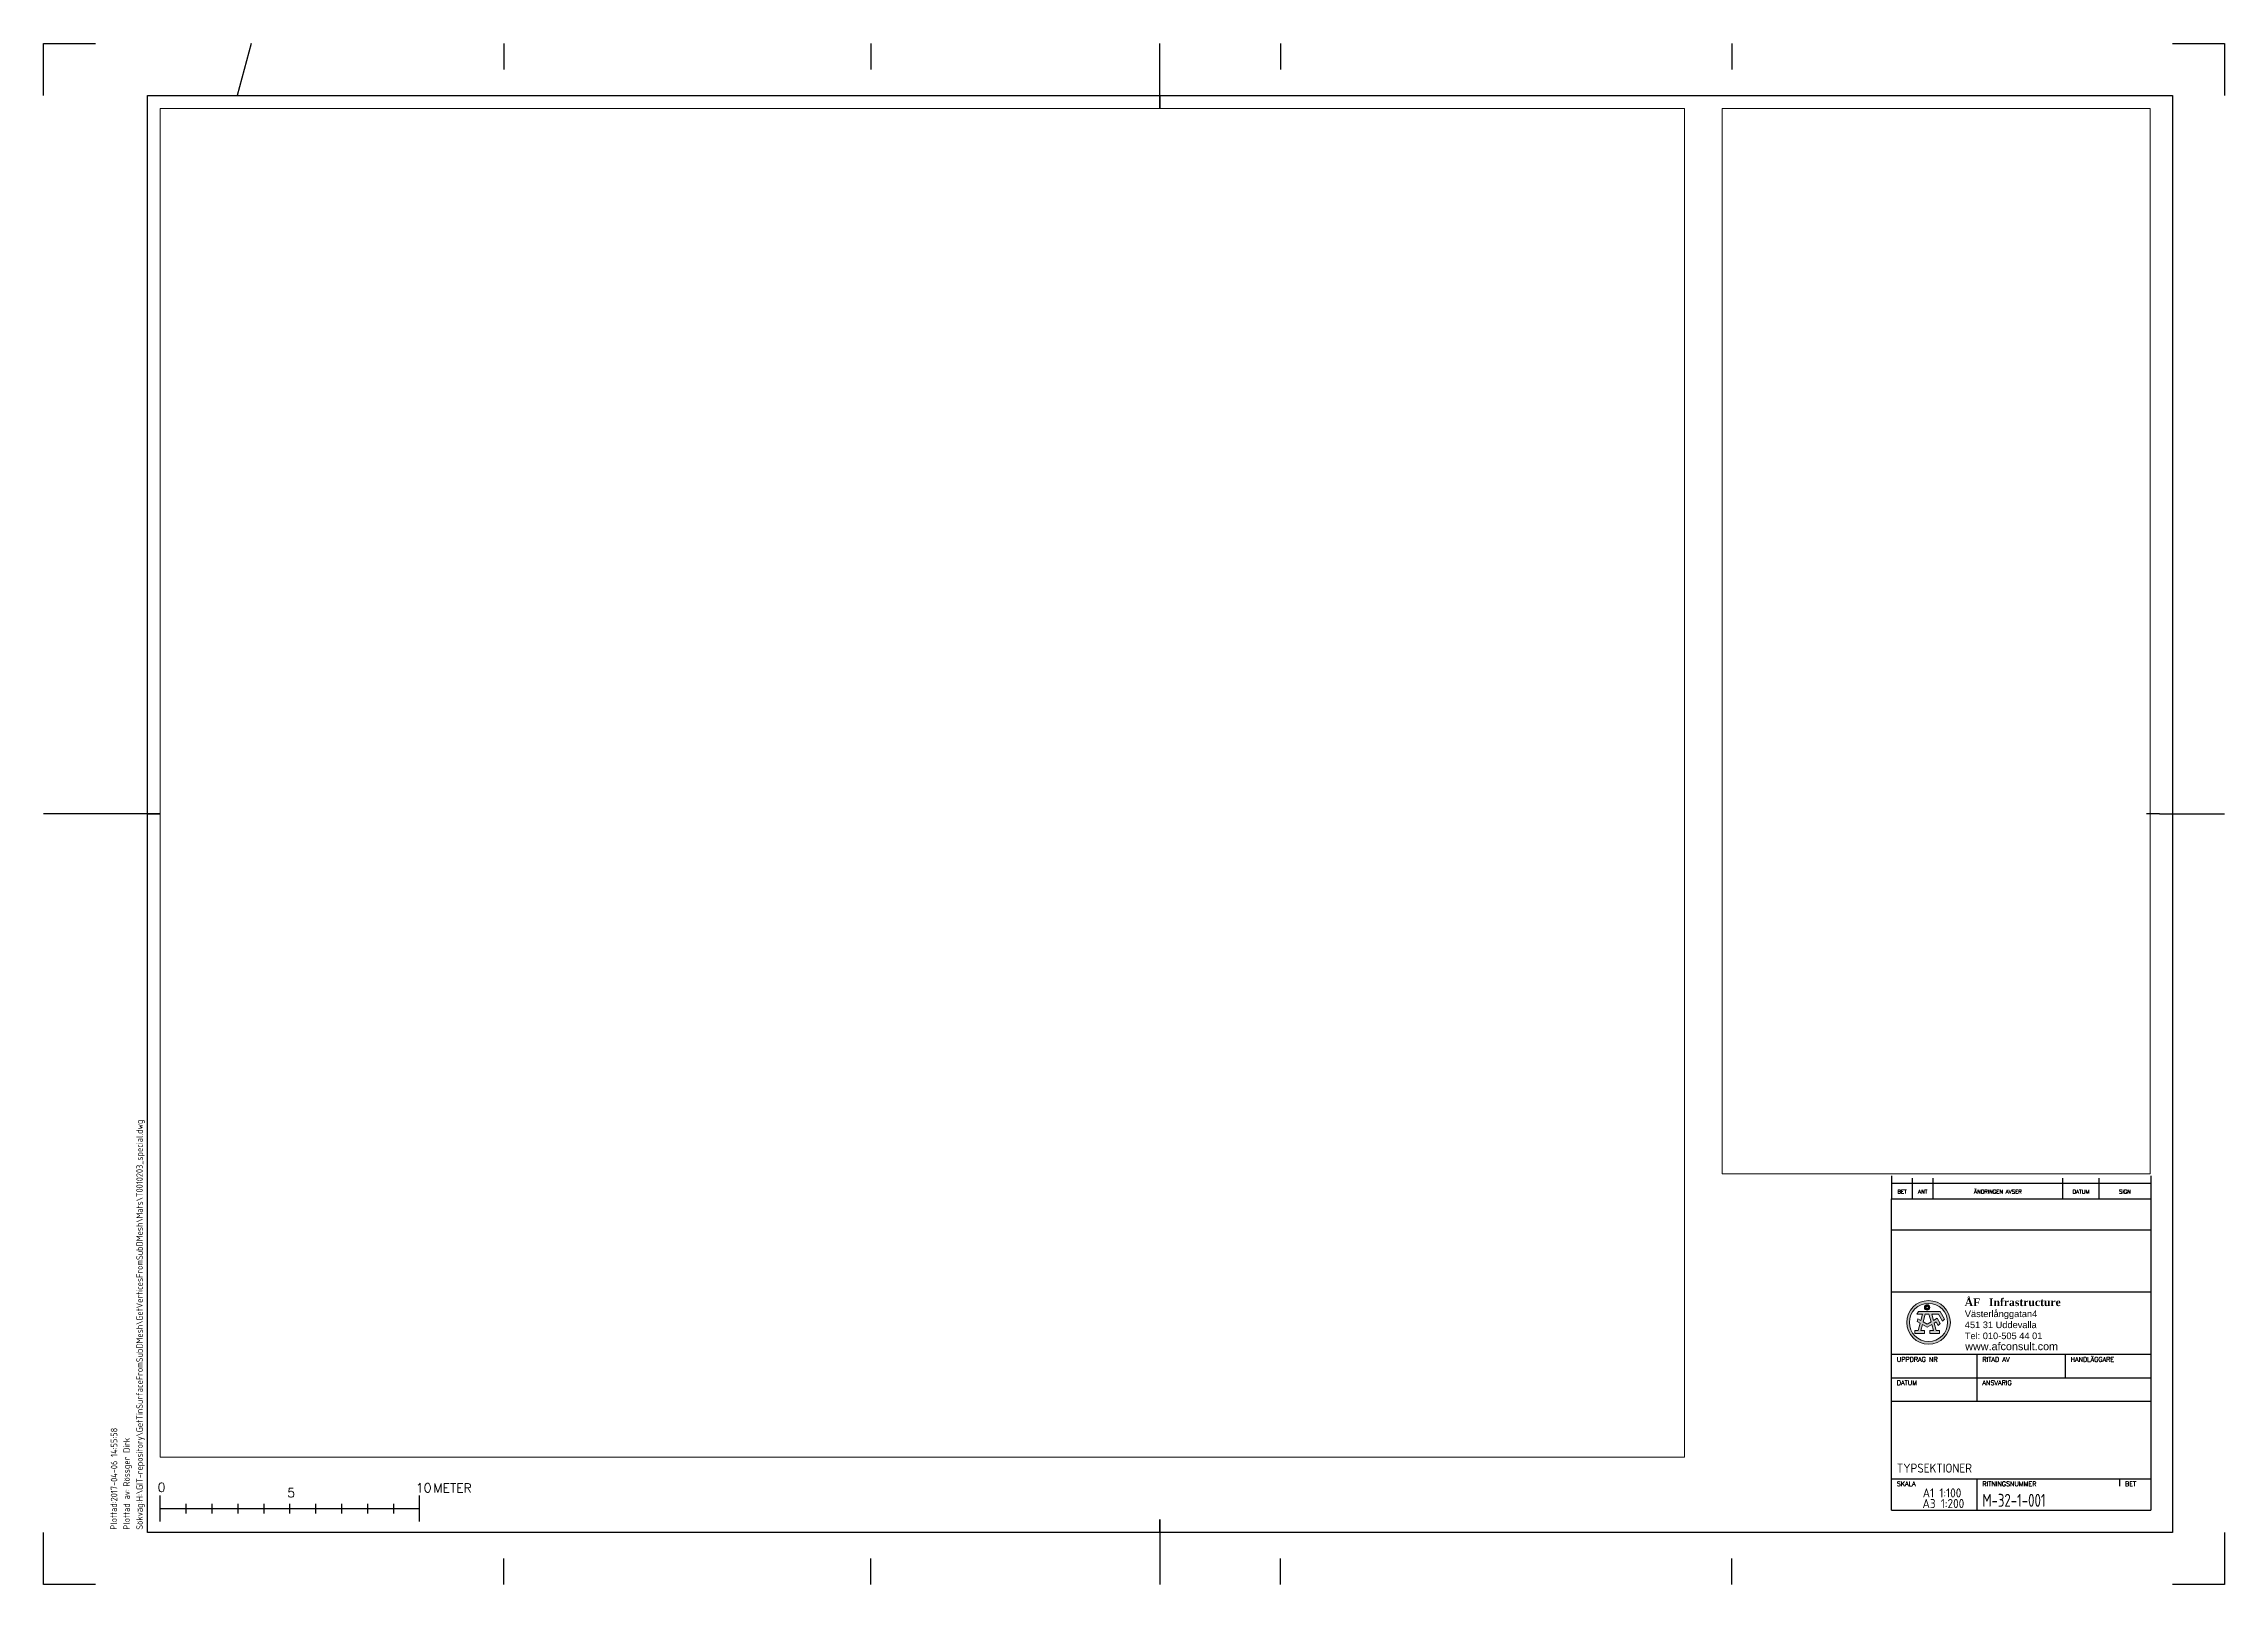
# Paper-space layout 'A1 Sektioner 1-100' of a CAD drawing. Header units: metres, sheet in millimetres. Extents: x 0 to 841, y 0 to 594.
import ezdxf
from ezdxf.enums import TextEntityAlignment as Align

# ---------------------------------------------------------------- set-up
doc = ezdxf.new("R2010")
doc.units = ezdxf.units.M
doc.layers.add('M-FÖNSTER', color=7, linetype='Continuous', plot=False)
for name, color, linetype in [('M-RAM', 7, 'Continuous'), ('M-XREF', 7, 'Continuous'), ('Nytt_Stomme_Ram_o_etikett_vit', 7, 'Continuous'), ('Nytt_Stomme_Ram_o_etikett_vit1', 7, 'Continuous'), ('plotstamp', 1, 'Continuous')]:
    doc.layers.add(name, color=color, linetype=linetype)
doc.styles.add('ARIAL', font='arial.ttf')
doc.styles.add('Georgia Bold', font='')
doc.styles.add('ISO', font='ISO')
doc.styles.add('ISOCP', font='isocp.shx')
doc.styles.add('Romans', font='Romans.shx')
doc.styles.add('SIMPLEX', font='SIMPLEX')
doc.styles.add('SIMPLEX8', font='simplex.shx', dxfattribs={"width": 0.8})
doc.styles.get('Georgia Bold').set_extended_font_data('Georgia', bold=True)

# ---------------------------------------------------------------- blocks, each defined once
blk = doc.blocks.new('A$C601B0650')
at = {"layer": '', "true_color": 0x231f20}
h = blk.add_hatch(color=250, dxfattribs=at)
h.dxf.hatch_style = 2
edge = h.paths.add_edge_path()
edge.add_spline(control_points=[(0, 100), (-27.6, 100), (-50, 77.6), (-50, 50), (-50, 22.4), (-27.6, 0), (0, 0), (27.6, 0), (50, 22.4), (50, 50), (50, 77.6), (27.6, 100), (0, 100)], knot_values=[0, 0, 0, 0, 1, 1, 1, 2, 2, 2, 3, 3, 3, 4, 4, 4, 4], degree=3, periodic=0)
edge = h.paths.add_edge_path()
edge.add_spline(control_points=[(0, 6.3), (-24.2, 6.3), (-43.8, 25.8), (-43.8, 50), (-43.8, 74.2), (-24.2, 93.7), (0, 93.7), (24.2, 93.7), (43.7, 74.2), (43.7, 50), (43.7, 25.8), (24.2, 6.3), (0, 6.3)], knot_values=[0, 0, 0, 0, 1, 1, 1, 2, 2, 2, 3, 3, 3, 4, 4, 4, 4], degree=3, periodic=0)
h = blk.add_hatch(color=250, dxfattribs=at)
h.dxf.hatch_style = 2
h.paths.add_polyline_path([(23.2, 68.8), (32.2, 53.1), (36.8, 57.7), (26.8, 75), (-23.2, 75), (-26.8, 68.8), (-13.8, 68.8), (-17.6, 54.7), (-24.2, 58.5), (-25.8, 52.3), (-19.3, 48.5), (-23.9, 31.3), (-31.3, 31.3), (-31.3, 25), (-9.4, 25), (-9.4, 31.3), (-17.4, 31.3), (-13.7, 45.3), (-3.1, 39.2), (7.4, 45.3), (11.2, 31.3), (3.1, 31.3), (3.1, 25), (25, 25), (25, 31.3), (17.6, 31.3), (13, 48.5), (17.6, 51.1), (22.2, 43.1), (26.8, 47.7), (19.9, 59.7), (11.3, 54.7), (7.6, 68.8)])
h.paths.add_polyline_path([(5.7, 51.5), (-3.1, 46.4), (-12, 51.5), (-7.4, 68.8), (1.1, 68.8)])
h = blk.add_hatch(color=250, dxfattribs=at)
h.dxf.hatch_style = 2
edge = h.paths.add_edge_path()
edge.add_spline(control_points=[(-3.1, 90.6), (-6.6, 90.6), (-9.4, 87.8), (-9.4, 84.4), (-9.4, 80.9), (-6.6, 78.1), (-3.1, 78.1), (0.3, 78.1), (3.1, 80.9), (3.1, 84.4), (3.1, 87.8), (0.3, 90.6), (-3.1, 90.6)], knot_values=[0, 0, 0, 0, 1, 1, 1, 2, 2, 2, 3, 3, 3, 4, 4, 4, 4], degree=3, periodic=0)
edge = h.paths.add_edge_path()
edge.add_spline(control_points=[(-3.1, 81.9), (-4.5, 81.9), (-5.6, 83), (-5.6, 84.4), (-5.6, 85.8), (-4.5, 86.9), (-3.1, 86.9), (-1.7, 86.9), (-0.6, 85.8), (-0.6, 84.4), (-0.6, 83), (-1.7, 81.9), (-3.1, 81.9)], knot_values=[0, 0, 0, 0, 1, 1, 1, 2, 2, 2, 3, 3, 3, 4, 4, 4, 4], degree=3, periodic=0)
at = {"layer": '', "lineweight": 0}
for points in [[(23.2, 68.8), (32.2, 53.1), (36.8, 57.7), (26.8, 75), (-23.2, 75), (-26.8, 68.8), (-13.8, 68.8), (-17.6, 54.7), (-24.2, 58.5), (-25.8, 52.3), (-19.3, 48.5), (-23.9, 31.3), (-31.3, 31.3), (-31.3, 25), (-9.4, 25), (-9.4, 31.3), (-17.4, 31.3), (-13.7, 45.3), (-3.1, 39.2), (7.4, 45.3), (11.2, 31.3), (3.1, 31.3), (3.1, 25), (25, 25), (25, 31.3), (17.6, 31.3), (13, 48.5), (17.6, 51.1), (22.2, 43.1), (26.8, 47.7), (19.9, 59.7), (11.3, 54.7), (7.6, 68.8), (23.2, 68.8)], [(5.7, 51.5), (-3.1, 46.4), (-12, 51.5), (-7.4, 68.8), (1.1, 68.8), (5.7, 51.5)]]:
    blk.add_lwpolyline(points, dxfattribs=at)
for points in [[(0, 100), (-27.6, 100), (-50, 77.6), (-50, 50), (-50, 22.4), (-27.6, 0), (0, 0), (27.6, 0), (50, 22.4), (50, 50), (50, 77.6), (27.6, 100), (0, 100)], [(0, 6.3), (-24.2, 6.3), (-43.8, 25.8), (-43.8, 50), (-43.8, 74.2), (-24.2, 93.7), (0, 93.7), (24.2, 93.7), (43.7, 74.2), (43.7, 50), (43.7, 25.8), (24.2, 6.3), (0, 6.3)], [(-3.1, 90.6), (-6.6, 90.6), (-9.4, 87.8), (-9.4, 84.4), (-9.4, 80.9), (-6.6, 78.1), (-3.1, 78.1), (0.3, 78.1), (3.1, 80.9), (3.1, 84.4), (3.1, 87.8), (0.3, 90.6), (-3.1, 90.6)], [(-3.1, 81.9), (-4.5, 81.9), (-5.6, 83), (-5.6, 84.4), (-5.6, 85.8), (-4.5, 86.9), (-3.1, 86.9), (-1.7, 86.9), (-0.6, 85.8), (-0.6, 84.4), (-0.6, 83), (-1.7, 81.9), (-3.1, 81.9)]]:
    blk.add_open_spline(points, degree=3, knots=[0, 0, 0, 0, 1, 1, 1, 2, 2, 2, 3, 3, 3, 4, 4, 4, 4], dxfattribs=at)
blk = doc.blocks.new('af_huvud')
at = {"layer": 'Nytt_Stomme_Ram_o_etikett_vit', "color": 1}
for p, q in [((-100, 128.86), (-100, 120)), ((-92, 120), (-92, 128)), ((-84, 120), (-84, 128)), ((-34, 120), (-34, 128)), ((-20, 120), (-20, 128)), ((0, 128.86), (0, 120)), ((-100, 126), (0, 126))]:
    blk.add_line(p, q, dxfattribs=at)
at = {"layer": 'Nytt_Stomme_Ram_o_etikett_vit', "color": 7}
for p, q in [((-100, 0), (-100, 120)), ((-100, 120), (0, 120)), ((0, 120), (0, 0)), ((-100, 108), (0, 108)), ((0, 84), (-100, 84)), ((0, 60), (-100, 60)), ((-67, 42), (-67, 60)), ((-33, 51), (-33, 60)), ((-100, 51), (0, 51)), ((-100, 42), (0, 42)), ((-100, 12), (0, 12)), ((-67, 0), (-67, 12)), ((-12, 9.18), (-12, 12)), ((-100, 0), (0, 0))]:
    blk.add_line(p, q, dxfattribs=at)
at = {"xscale": 0.1684960628665948, "yscale": 0.1684960628665948, "zscale": 0.1684960628665948}
blk.add_blockref('A$C601B0650', (-85.78, 63.91), dxfattribs=at)
at = {"layer": 'Nytt_Stomme_Ram_o_etikett_vit', "color": 1, "style": 'Romans'}
for s, p in [('BET', (-96, 122)), ('ANT', (-88, 122)), ('ÄNDRINGEN AVSER', (-59, 122)), ('DATUM', (-27, 122)), ('SIGN', (-10, 122))]:
    blk.add_text(s, height=1.5, dxfattribs=at).set_placement(p, align=Align.CENTER)
at = {"layer": 'Nytt_Stomme_Ram_o_etikett_vit', "color": 154}
for s, height, style, p in [('ÅF   Infrastructure', 2.975, 'Georgia Bold', (-71.84, 78.64)), ('Västerlånggatan4', 2.55, 'ARIAL', (-71.78, 74.39)), ('451 31 Uddevalla', 2.55, 'ARIAL', (-71.78, 70.14)), ('Tel: 010-505 44 01', 2.55, 'ARIAL', (-71.78, 65.89)), ('www.afconsult.com', 2.975, 'ARIAL', (-71.62, 61.64))]:
    blk.add_text(s, height=height, dxfattribs=dict(at, style=style)).set_placement(p)
at = {"layer": 'Nytt_Stomme_Ram_o_etikett_vit', "color": 7, "style": 'SIMPLEX'}
for s, p in [('UPPDRAG NR', (-97.99, 57.19)), ('RITAD AV', (-64.99, 57.19)), ('HANDLÄGGARE', (-30.99, 57.19)), ('DATUM', (-97.99, 48.19)), ('ANSVARIG', (-64.98, 48.19)), ('SKALA', (-97.99, 9.19)), ('RITNINGSNUMMER', (-64.99, 9.19)), ('BET', (-9.99, 9.19))]:
    blk.add_text(s, height=1.8, dxfattribs=at).set_placement(p)
at = {"layer": 'Nytt_Stomme_Ram_o_etikett_vit', "color": 7, "flags": 8}
for tag, height, style, p in [('STATUS', 5, 'ISO', (-50, 114)), ('PROJEKTNAMN', 5, 'ISOCP', (-50, 102.54)), ('FASTIGHETSBETECKNING', 3.5, 'ISOCP', (-50, 94.79)), ('GATUADRESS', 3.5, 'ISOCP', (-50, 88.79))]:
    blk.add_attdef(tag, text='', height=height, dxfattribs=dict(at, style=style)).set_placement(p, align=Align.MIDDLE)
for tag, p, height, style in [('UPPDR_NR', (-97.99, 52.25), 3.5, 'ISOCP'), ('RITAD_AV', (-64.99, 52.25), 3.5, 'ISOCP'), ('HANDL', (-30.99, 52.25), 3.5, 'ISOCP'), ('DATUM', (-97.99, 43.25), 3.5, 'ISOCP'), ('ANSVARIG', (-64.99, 43.25), 3.5, 'ISOCP'), ('INNEHÅLL1', (-97.99, 33.82), 5, 'ISO'), ('INNEHÅLL2', (-97.99, 27.36), 3.5, 'ISOCP'), ('INNEHÅLL3', (-97.99, 20.89), 3.5, 'ISOCP'), ('INNEHÅLL4', (-97.99, 14.41), 3.5, 'ISOCP'), ('REV', (-9.99, 1.25), 5, 'ISO')]:
    blk.add_attdef(tag, p, '', height=height, dxfattribs=dict(at, style=style))
at = {"layer": 'Nytt_Stomme_Ram_o_etikett_vit', "color": 7, "style": 'ISOCP', "width": 0.8, "flags": 8}
blk.add_attdef('RITN_NR', (-64.99, 1.25), '', height=5, dxfattribs=at)
at = {"layer": 'Nytt_Stomme_Ram_o_etikett_vit1', "color": 7, "style": 'ISOCP', "flags": 8}
for tag, p in [('HSKALA', (-88.78, 6.38)), ('LSKALA', (-88.78, 1.18))]:
    blk.add_attdef(tag, p, '', height=4, dxfattribs=at)

psp = doc.layouts.new('A1 Sektioner 1-100')

# ---------------------------------------------------------------- linework, layer by layer
at = {"layer": 'M-RAM', "color": 1}
for p, q in [((0, 594), (20, 594)), ((0, 574), (0, 594)), ((821, 594), (841, 594)), ((841, 594), (841, 574)), ((45, 24.24), (45, 34.24)), ((145, 24.24), (145, 34.24)), ((45, 29.24), (145, 29.24)), ((55, 27.36), (55, 31.11)), ((65, 27.36), (65, 31.11)), ((75, 27.36), (75, 31.11)), ((85, 27.36), (85, 31.11)), ((95, 27.36), (95, 31.11)), ((105, 27.36), (105, 31.11)), ((115, 27.36), (115, 31.11)), ((125, 27.36), (125, 31.11)), ((135, 27.36), (135, 31.11)), ((0, 0), (0, 20)), ((841, 20), (841, 0)), ((20, 0), (0, 0)), ((841, 0), (821, 0))]:
    psp.add_line(p, q, dxfattribs=at)
at = {"layer": 'M-RAM', "color": 6}
for p, q in [((80, 594), (74.61, 574)), ((177.5, 594), (177.5, 584)), ((319, 594), (319, 584)), ((430.5, 584), (430.5, 594)), ((477, 594), (477, 584)), ((651, 594), (651, 584)), ((430.5, 569), (430.5, 584)), ((430.5, 574), (430.5, 569)), ((45, 297), (0, 297)), ((40, 297), (45, 297)), ((816, 297), (811, 297)), ((816, 297), (811, 297)), ((816, 297), (811, 297)), ((816, 297), (831, 297)), ((831, 297), (841, 297)), ((430.5, 20), (430.5, 25)), ((430.5, 25), (430.5, 10)), ((177.5, 0), (177.5, 10)), ((319, 0), (319, 10)), ((430.5, 10), (430.5, 0)), ((477, 0), (477, 10)), ((651, 0), (651, 10))]:
    psp.add_line(p, q, dxfattribs=at)
at = {"layer": 'M-RAM', "color": 7}
for p, q in [((40, 20), (40, 574)), ((40, 574), (821, 574)), ((821, 574), (821, 20)), ((821, 20), (40, 20))]:
    psp.add_line(p, q, dxfattribs=at)

# ---------------------------------------------------------------- block references
ref = psp.add_blockref('af_huvud', (812.68, 28.65))
ref.add_attrib('LSKALA', 'A3 1:200', (724.59, 29.41), dxfattribs={"layer": 'Nytt_Stomme_Ram_o_etikett_vit1', "color": 7, "height": 3.5, "style": 'ISOCP'})
ref.add_attrib('HSKALA', 'A1 1:100', (724.68, 33.51), dxfattribs={"layer": 'Nytt_Stomme_Ram_o_etikett_vit1', "color": 7, "height": 3.5, "style": 'ISOCP'})
ref.add_attrib('RITN_NR', 'M-32-1-001', (747.69, 29.9), dxfattribs={"layer": 'Nytt_Stomme_Ram_o_etikett_vit', "color": 7, "height": 5, "style": 'ISOCP', "width": 0.8})
ref.add_attrib('INNEHÅLL4', 'TYPSEKTIONER', (714.69, 43.07), dxfattribs={"layer": 'Nytt_Stomme_Ram_o_etikett_vit', "color": 7, "height": 3.5, "style": 'ISOCP'})

# ---------------------------------------------------------------- texts
at = {"layer": 'M-RAM', "color": 1, "style": 'SIMPLEX8'}
for s, p in [('0', (43.99, 35.69)), ('5', (93.98, 33.56)), ('10', (143.59, 35.47)), ('METER', (150.25, 35.36))]:
    psp.add_text(s, height=3.5, dxfattribs=at).set_placement(p)
at = {"layer": 'plotstamp', "style": 'ISO'}
for s, p in [('Plottad av:', (34, 21.09)), ('Plottad:', (29, 21.09)), ('Sökväg:', (39, 21.09))]:
    psp.add_text(s, height=2.5, rotation=90, dxfattribs=at).set_placement(p, align=Align.BOTTOM_LEFT)
at = {"layer": 'plotstamp', "char_height": 2.5, "attachment_point": 7, "rotation": 90, "style": 'ISO'}
for s, insert in [('H:\\\\GIT-repository\\\\GetTinSurfaceFromSubDMesh\\\\GetVerticesFromSubDMesh\\\\Mats\\\\T0010203_special.dwg', (39, 32.06)), ('2017-04-06 14:55:58', (28.41, 31.99)), ('Rössger Dirk', (34, 37.71))]:
    psp.add_mtext(s, dxfattribs=dict(at, insert=insert))

# ---------------------------------------------------------------- viewports
at = {"layer": 'M-FÖNSTER'}
psp.add_viewport(center=(729.85, 363.66), size=(164.97, 410.671), view_center_point=(102855.498, 6536234.596), view_height=82.1342, status=3, dxfattribs=at)
at = {"layer": 'M-XREF'}
psp.add_viewport(center=(338.93, 309), size=(587.86, 520), view_center_point=(102989.027, 6536065.626), view_height=52, dxfattribs=at)

doc.saveas('drawing.dxf')
